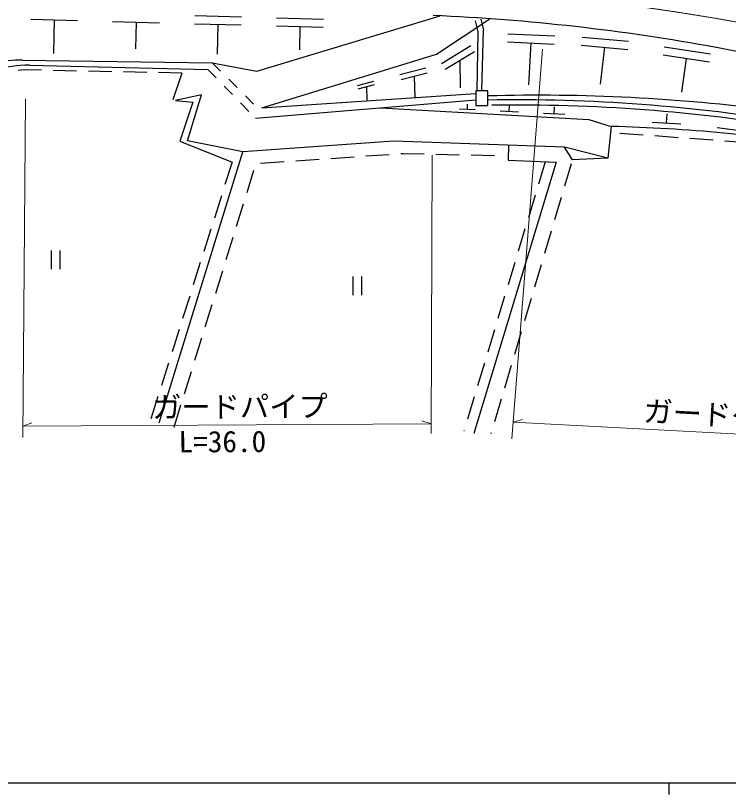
# Model space of a CAD drawing. Units: millimetres, scale not verified. Extents: x 40000 to 680000, y 20000 to 380000.
# Drawn here: x 212188 to 273077, y 204000 to 270565 of the extents above; entities that cross this region are included whole.
import ezdxf
from ezdxf.enums import TextEntityAlignment as Align

# ---------------------------------------------------------------- set-up
doc = ezdxf.new("R2010")
doc.units = ezdxf.units.MM
doc.header["$LTSCALE"] = 1000
doc.linetypes.add('CHAIN', pattern=[18.5, 12, -1.5, 3.5, -1.5])
for name, color, linetype, lineweight in [('M-BGD', 7, 'Continuous', 25), ('M-BMK', 2, 'CHAIN', 13), ('M-STR-HTXT', 7, 'Continuous', 13), ('M-TTL-BAND', 7, 'Continuous', 25)]:
    doc.layers.add(name, color=color, linetype=linetype, lineweight=lineweight)
doc.styles.add('ＭＳ ゴシック', font='')
doc.styles.get('ＭＳ ゴシック').set_extended_font_data('MS Gothic')

msp = doc.modelspace()

# ---------------------------------------------------------------- linework, layer by layer
at = {"layer": 'M-BGD'}
for p, q in [((213477, 270257), (217476, 270146)), ((227491, 270570), (231490, 270459)), ((232785, 265810), (248468, 270538)), ((234488, 270377), (238487, 270266)), ((248147, 267261), (252708, 270291)), ((215476, 270201), (215433, 267330)), ((220474, 270063), (224473, 269953)), ((222474, 270008), (222418, 267724)), ((227472, 269870), (231470, 269760)), ((229471, 269815), (229420, 267258)), ((234469, 269677), (238468, 269566)), ((236468, 269622), (236447, 267645)), ((251435, 270114), (251680, 269200)), ((251918, 270244), (252163, 269329)), ((251680, 269200), (251576, 264147)), ((252003, 264147), (252166, 269304)), ((254242, 269016), (258238, 268832)), ((254210, 268317), (258206, 268132)), ((260572, 268728), (264556, 268369)), ((248565, 266478), (251078, 268008)), ((256208, 268225), (256008, 264656)), ((260510, 268031), (264493, 267672)), ((262501, 267851), (262124, 264705)), ((267602, 267898), (271556, 267295)), ((319735, 258722), (272045, 267833)), ((233222, 262671), (248147, 267261)), ((248871, 265975), (251384, 267506)), ((267497, 267206), (271451, 266603)), ((212783, 266766), (228984, 266528)), ((213372, 266316), (228618, 265964)), ((228984, 266528), (232785, 265810)), ((228984, 266528), (229691, 265822)), ((250128, 266740), (250162, 264386)), ((269474, 266904), (269083, 264021)), ((212917, 265917), (212405, 265885)), ((214404, 265888), (212917, 265917)), ((217403, 265828), (215404, 265868)), ((220403, 265769), (218403, 265809)), ((223402, 265710), (221403, 265749)), ((226402, 265650), (224402, 265690)), ((226402, 265650), (225629, 263375)), ((228618, 265964), (229315, 265247)), ((245022, 265531), (247236, 266101)), ((245136, 265089), (247350, 265658)), ((230399, 265116), (231107, 264410)), ((241387, 264597), (242779, 264955)), ((246243, 265373), (246304, 263545)), ((230013, 264530), (230710, 263813)), ((241459, 264318), (242851, 264676)), ((242155, 264497), (242191, 263348)), ((228070, 263801), (225851, 263300)), ((226879, 259858), (228070, 263801)), ((231815, 263703), (232523, 262997)), ((233222, 262671), (251494, 263906)), ((225851, 263300), (227314, 263175)), ((227314, 263175), (226204, 259822)), ((231407, 263097), (232105, 262380)), ((232671, 261798), (251494, 263362)), ((250777, 262533), (250799, 262982)), ((243359, 262686), (261157, 261690)), ((251450, 262500), (250104, 262567)), ((255152, 262315), (253567, 262394)), ((254359, 262354), (254386, 262883)), ((258198, 262163), (258228, 262777)), ((259118, 262117), (257277, 262209)), ((261157, 261690), (263069, 261090)), ((267788, 261365), (267852, 262179)), ((263069, 261090), (262790, 258367)), ((269010, 261292), (266566, 261439)), ((274512, 260658), (272120, 260974)), ((263809, 260528), (265804, 260380)), ((266801, 260306), (268796, 260158)), ((226204, 259822), (230676, 258031)), ((231611, 258908), (226879, 259858)), ((259073, 259324), (244486, 259831)), ((269793, 260084), (271788, 259936)), ((272785, 259862), (274341, 259747)), ((254295, 259490), (254268, 258198)), ((262790, 258367), (259073, 259324)), ((259768, 258250), (259073, 259324)), ((224458, 235748), (231611, 258908)), ((236114, 258159), (238109, 258296)), ((239107, 258364), (241102, 258500)), ((242100, 258568), (244095, 258704)), ((245093, 258773), (245307, 258787)), ((245307, 258787), (247092, 258745)), ((248091, 258721), (250091, 258674)), ((251090, 258651), (253090, 258603)), ((262790, 258367), (259768, 258250)), ((230676, 258031), (230073, 256124)), ((233120, 257955), (235116, 258091)), ((258364, 258042), (251340, 234851)), ((254268, 258198), (258364, 258042)), ((257434, 258078), (256855, 256163)), ((259634, 257903), (259066, 255986)), ((231958, 255434), (232552, 257344)), ((229772, 255170), (229170, 253263)), ((256566, 255206), (255988, 253291)), ((258781, 255027), (258213, 253109)), ((231067, 252569), (231661, 254479)), ((228868, 252310), (228266, 250403)), ((255698, 252334), (255120, 250419)), ((257929, 252151), (257361, 250233)), ((230176, 249705), (230770, 251615)), ((215237, 250501), (215237, 248901)), ((215987, 248901), (215987, 250501)), ((227965, 249449), (227362, 247542)), ((254831, 249462), (254252, 247548)), ((257077, 249274), (256508, 247357)), ((229285, 246840), (229879, 248750)), ((241003, 248262), (241003, 246662)), ((241753, 246662), (241753, 248262)), ((227061, 246588), (226458, 244681)), ((253963, 246590), (253385, 244676)), ((256224, 246398), (255656, 244480)), ((228394, 243975), (228988, 245885)), ((226157, 243728), (225554, 241821)), ((253095, 243719), (252517, 241804)), ((227503, 241111), (228097, 243021)), ((255372, 243522), (254804, 241604)), ((225253, 240867), (224651, 238960)), ((252228, 240847), (251649, 238932)), ((254520, 240645), (253951, 238728)), ((226612, 238246), (227206, 240156)), ((224349, 238006), (223747, 236099)), ((251360, 237975), (250782, 236061)), ((253667, 237769), (253099, 235851)), ((225722, 235381), (226316, 237291)), ((250493, 235103), (250473, 235038)), ((252815, 234892), (252791, 234812))]:
    msp.add_line(p, q, dxfattribs=at)
msp.add_lwpolyline([(251494, 264147), (251494, 262887), (252529, 262887), (252529, 264147)], close=True, dxfattribs=at)
for centre, radius, start, end in [((240461, 96637), 174085, 79.54713, 87.56258), ((212662, 259316), 7452, 89.0716, 107.91227), ((213154, 258255), 8063, 88.45261, 109.81708), ((256893, 107073), 156681, 82.6695, 91.5963), ((254865, 117763), 145603, 80.56263, 90.91943), ((255211, 120562), 142353, 80.4409, 90.93761), ((259831, 126652), 134477, 80.40033, 88.62036), ((780199, -7303171), 7581951, 94.05169, 94.14923)]:
    msp.add_arc(centre, radius, start, end, dxfattribs=at)
at = {"layer": 'M-BMK'}
msp.add_arc((236399, 60811), 212516, 79.39101, 89.17344, dxfattribs=at)
at = {"layer": 'M-STR-HTXT'}
for p, q in [((254582, 234405), (257201, 267690)), ((212793, 234518), (213032, 263410)), ((247768, 258623), (247683, 234855)), ((212801, 235469), (213589, 235750)), ((247685, 235660), (212801, 235469)), ((247685, 235660), (246894, 235932)), ((254692, 235802), (255496, 236036)), ((326636, 231991), (254692, 235802))]:
    msp.add_line(p, q, dxfattribs=at)
at = {"layer": 'M-TTL-BAND'}
for p, q in [((40000, 205000), (579000, 205000)), ((268000, 205000), (268000, 204000))]:
    msp.add_line(p, q, dxfattribs=at)

# ---------------------------------------------------------------- texts
at = {"layer": 'M-STR-HTXT', "style": 'ＭＳ ゴシック'}
for s, rotation, p in [('ガードパイプ', 0.314, (223859, 235635)), ('ガードケーブル\u3000\u3000\u3000L=73.0', 356.968, (265742, 235323)), ('L=36.0', 0.314, (226119, 232672))]:
    msp.add_text(s, height=1833, rotation=rotation, dxfattribs=at).set_placement(p, align=Align.BOTTOM_LEFT)

doc.saveas('drawing.dxf')
